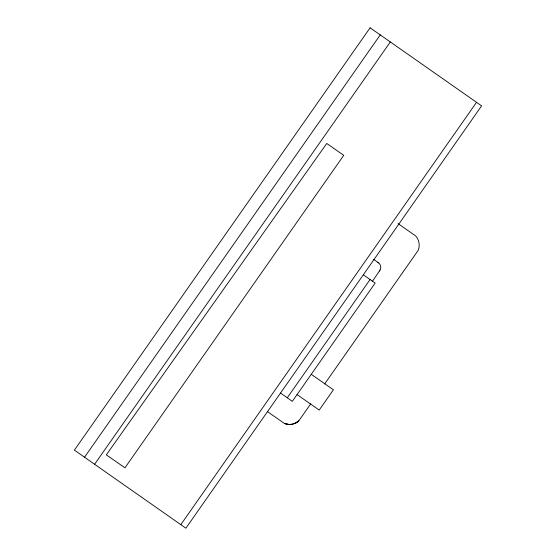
<?xml version="1.0" encoding="UTF-8"?>
<svg xmlns="http://www.w3.org/2000/svg" width="556" height="556" viewBox="0 0 556 556"><rect width="100%" height="100%" fill="white"/><g stroke="black" fill="none" stroke-linecap="round" stroke-linejoin="round"><path stroke-width="0.83" d="M267.373 411.544L284.401 423.463L288.119 424.374A13.552 13.552 0 0 0 295.597 423.102L298.76 420.934L310.707 403.871M372.207 281.628L380.005 270.153M84.526 457.227L380.248 34.896M94.603 464.281L390.326 41.95M180.818 524.649L476.541 102.318M287.278 397.783L370.074 279.536M324.648 383.967L418.23 250.311A13.921 13.921 0 0 0 415.7 235.952L398.047 223.588M379.442 270.98C381.722 268.388 380.902 263.933 377.844 262.314M288.119 424.374L284.401 423.463A13.921 13.921 0 0 0 298.76 420.934L295.597 423.102M373.639 259.374L378.671 262.891M363.318 274.803L375.147 283.08L292.345 401.335L280.516 393.057M311.27 374.306L333.391 389.798L319.2 410.064L297.078 394.579M370.108 27.8L74.393 450.131L185.892 528.2L481.607 105.869L370.108 27.8M343.74 155.353L124.947 467.818L106.328 454.857L326.754 143.462L343.74 155.353"/></g></svg>
